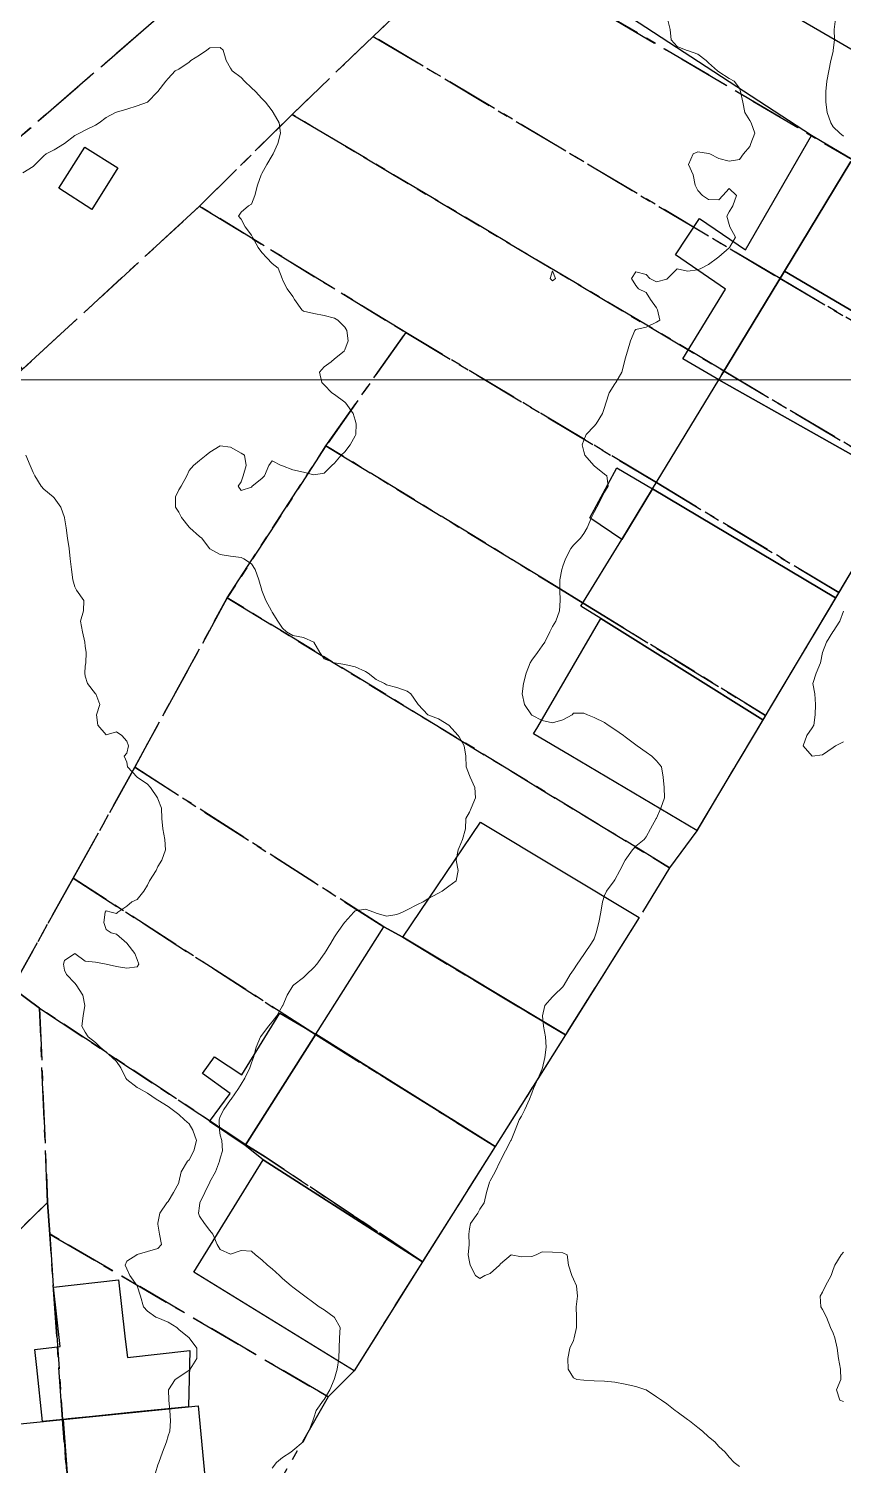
# Model space of a CAD drawing. Header units: centimetres. Extents: x 0 to 642158, y -847 to 649707.
# Drawn here: x 616382 to 616421.2, y 621335.1 to 621404.3 of the extents above; entities that cross this region are included whole.
import ezdxf

# ---------------------------------------------------------------- set-up
doc = ezdxf.new("R2010")
doc.units = ezdxf.units.CM
doc.header["$MEASUREMENT"] = 0
doc.linetypes.add('CENTERX2', pattern=[4, 2.5, -0.5, 0.5, -0.5])
doc.layers.add('MEV_grille', color=254, linetype='Continuous', lineweight=9)
doc.layers.add('WAL_topographie 0.5', color=253, linetype='Continuous', lineweight=20)
doc.layers.add('SPW_batiments', color=7, linetype='Continuous')
doc.layers.add('SPW_parcellaire cadastral', color=7, linetype='CENTERX2', lineweight=25, true_color=0xff0542)

# ---------------------------------------------------------------- blocks, each defined once
blk = doc.blocks.new('*U114')
at = {"layer": 'MEV_grille', "transparency": 33554687}
blk.add_lwpolyline([(-1338.461, 0), (1338.461, 0)], dxfattribs=at)
blk = doc.blocks.new('*U115')
at = {"layer": 'MEV_grille', "color": 0, "linetype": 'ByBlock', "lineweight": -2, "transparency": 16777216}
blk.add_blockref('*U114', (0, -1000), dxfattribs=at)

msp = doc.modelspace()

# ---------------------------------------------------------------- linework, layer by layer
at = {"layer": 'SPW_batiments'}
for points in [[(616421.616, 621397.887), (616418.415, 621392.605), (616415.4, 621387.63), (616415.249, 621387.381), (616413.525, 621388.394), (616415.567, 621391.736), (616413.167, 621393.386), (616414.317, 621395.136), (616416.534, 621393.637), (616419.716, 621399.137), (616410.315, 621405.269), (616412.482, 621408.619), (616424.433, 621401.67)], [(616386.317, 621397.583), (616385.067, 621395.583), (616383.484, 621396.599), (616384.733, 621398.583), (616386.317, 621397.583)], [(616430.184, 621392.953), (616430.384, 621392.838), (616427.176, 621387.458), (616418.415, 621392.605), (616421.616, 621397.887), (616430.184, 621392.953)], [(616427.176, 621387.458), (616424.145, 621382.374), (616415.249, 621387.381), (616415.4, 621387.63), (616418.415, 621392.605), (616427.176, 621387.458)], [(616424.145, 621382.374), (616420.873, 621376.884), (616412.066, 621382.129), (616415.249, 621387.381), (616424.145, 621382.374)], [(616412.066, 621382.129), (616410.586, 621379.686), (616409.035, 621380.736), (616410.335, 621383.136), (616412.066, 621382.129)], [(616420.873, 621376.884), (616417.368, 621371.004), (616409.569, 621375.886), (616408.603, 621376.478), (616410.586, 621379.686), (616412.066, 621382.129), (616420.873, 621376.884)], [(616417.368, 621371.004), (616414.187, 621365.67), (616408.136, 621369.267), (616406.337, 621370.336), (616406.533, 621370.672), (616409.569, 621375.886), (616417.368, 621371.004)], [(616411.421, 621361.486), (616407.866, 621355.839), (616400.038, 621360.535), (616403.787, 621366.085), (616411.421, 621361.486)], [(616400.038, 621360.535), (616407.866, 621355.839), (616404.488, 621350.47), (616395.844, 621355.865), (616399.121, 621361.035), (616400.038, 621360.535)], [(616395.844, 621355.865), (616392.448, 621350.508), (616390.739, 621351.667), (616391.722, 621353.017), (616390.389, 621353.984), (616390.972, 621354.784), (616392.289, 621353.917), (616394.121, 621356.884), (616395.844, 621355.865)], [(616404.488, 621350.47), (616400.993, 621344.916), (616393.322, 621349.817), (616392.448, 621350.508), (616395.844, 621355.865), (616404.488, 621350.47)], [(616400.993, 621344.916), (616397.69, 621339.668), (616389.973, 621344.417), (616393.322, 621349.817), (616400.993, 621344.916)], [(616387.076, 621337.669), (616385.095, 621337.469), (616383.932, 621337.352), (616383.691, 621337.327), (616382.69, 621337.226), (616382.416, 621339.817), (616382.322, 621340.696), (616383.538, 621340.834), (616383.215, 621343.692), (616386.356, 621344.047), (616386.663, 621341.329), (616386.679, 621341.188), (616386.778, 621340.308), (616389.78, 621340.646), (616389.724, 621337.937), (616387.076, 621337.669)], [(616391.042, 621328.934), (616384.359, 621328.267), (616383.691, 621337.327), (616389.724, 621337.937), (616390.191, 621337.984), (616391.042, 621328.934)], [(616384.359, 621328.267), (616377.325, 621327.566), (616376.641, 621336.615), (616376.841, 621336.635), (616383.691, 621337.327), (616384.359, 621328.267)]]:
    msp.add_lwpolyline(points, dxfattribs=at)
at = {"layer": 'SPW_parcellaire cadastral'}
for points in [[(616373.765, 621445.823), (616381.528, 621452.057), (616406.079, 621420.315), (616397.21, 621412.589), (616376.476, 621394.616), (616372.073, 621399.973), (616362.634, 621411.512), (616358.93, 621416.07), (616353.281, 621423.028), (616350.808, 621426.071), (616350.305, 621426.679), (616354.58, 621430.628), (616373.765, 621445.823)], [(616397.21, 621412.589), (616406.079, 621420.315), (616406.831, 621420.991), (616423.537, 621412.174), (616429.684, 621408.938), (616438.083, 621404.521), (616433.967, 621396.221), (616432.43, 621397.064), (616430.417, 621392.905), (616421.67, 621397.976), (616410.007, 621404.86), (616403.583, 621408.68), (616397.21, 621412.589)], [(616397.21, 621412.589), (616403.583, 621408.68), (616398.619, 621403.913), (616394.707, 621400.154), (616390.251, 621395.735), (616381.737, 621387.892), (616376.476, 621394.616), (616397.21, 621412.589)], [(616398.619, 621403.913), (616403.583, 621408.68), (616410.007, 621404.86), (616421.67, 621397.976), (616430.417, 621392.905), (616426.968, 621387.108), (616418.2, 621392.249), (616398.619, 621403.913)], [(616398.619, 621403.913), (616418.2, 621392.249), (616426.968, 621387.108), (616424.273, 621382.586), (616415.502, 621387.796), (616394.707, 621400.154), (616398.619, 621403.913)], [(616424.273, 621382.586), (616421.023, 621377.135), (616412.247, 621382.426), (616400.18, 621389.654), (616390.251, 621395.735), (616394.707, 621400.154), (616415.502, 621387.796), (616424.273, 621382.586)], [(616375.719, 621370.554), (616369.863, 621376.769), (616381.737, 621387.892), (616390.251, 621395.735), (616400.18, 621389.654), (616396.34, 621384.2), (616391.586, 621376.883), (616387.132, 621368.722), (616384.171, 621363.382), (616381.236, 621358.104), (616376.949, 621362.498), (616380.285, 621365.75), (616375.719, 621370.554)], [(616400.18, 621389.654), (616412.247, 621382.426), (616421.023, 621377.135), (616417.495, 621371.216), (616409.711, 621376.019), (616408.728, 621376.62), (616407.425, 621377.425), (616396.34, 621384.2), (616400.18, 621389.654)], [(616412.871, 621363.886), (616391.586, 621376.883), (616396.34, 621384.2), (616407.425, 621377.425), (616408.728, 621376.62), (616409.711, 621376.019), (616417.495, 621371.216), (616414.188, 621365.669), (616412.871, 621363.886)], [(616412.871, 621363.886), (616411.421, 621361.486), (616407.867, 621355.838), (616400.038, 621360.534), (616399.121, 621361.034), (616387.132, 621368.722), (616391.586, 621376.883), (616412.871, 621363.886)], [(616404.488, 621350.469), (616395.836, 621355.852), (616384.171, 621363.382), (616387.132, 621368.722), (616399.121, 621361.034), (616400.038, 621360.534), (616407.867, 621355.838), (616404.488, 621350.469)], [(616404.488, 621350.469), (616400.994, 621344.916), (616393.405, 621349.969), (616392.475, 621350.549), (616382.55, 621357.124), (616381.236, 621358.104), (616384.171, 621363.382), (616395.836, 621355.852), (616404.488, 621350.469)], [(616381.236, 621358.104), (616382.55, 621357.124), (616382.937, 621347.769), (616370.38, 621335.521), (616368.924, 621337.114), (616364.771, 621341.577), (616371.14, 621348.064), (616371.823, 621348.781), (616381.236, 621358.104)], [(616383.04, 621346.249), (616382.937, 621347.769), (616382.55, 621357.124), (616392.475, 621350.549), (616393.405, 621349.969), (616400.994, 621344.916), (616397.691, 621339.667), (616396.44, 621338.417), (616383.04, 621346.249)], [(616383.04, 621346.249), (616383.66, 621337.326), (616384.359, 621328.267), (616377.325, 621327.565), (616370.38, 621335.521), (616382.937, 621347.769), (616383.04, 621346.249)], [(616383.04, 621346.249), (616396.44, 621338.417), (616391.042, 621328.934), (616384.359, 621328.267), (616383.66, 621337.326), (616383.04, 621346.249)]]:
    msp.add_lwpolyline(points, dxfattribs=at)
at = {"layer": 'WAL_topographie 0.5'}
for points in [[(616421.25, 621405.45), (616421.113, 621405.25), (616420.867, 621404.75), (616420.812, 621404.25), (616420.82, 621403.75), (616420.765, 621403.25), (616420.75, 621403.183), (616420.649, 621402.75), (616420.541, 621402.25), (616420.451, 621401.75), (616420.399, 621401.25), (616420.404, 621400.75), (616420.476, 621400.25), (616420.643, 621399.75), (616420.75, 621399.555), (616421.071, 621399.25), (616421.25, 621399.113)], [(616412.781, 621404.75), (616412.91, 621404.25), (616412.964, 621403.75), (616413.25, 621403.417), (616413.679, 621403.25), (616413.75, 621403.224), (616414.25, 621403.05), (616414.645, 621402.75), (616414.75, 621402.639), (616415.187, 621402.25), (616415.25, 621402.206), (616415.75, 621401.88), (616415.984, 621401.75), (616416.25, 621401.417), (616416.301, 621401.25), (616416.406, 621400.75), (616416.51, 621400.25), (616416.75, 621399.859), (616416.811, 621399.75), (616416.982, 621399.25), (616416.792, 621398.75), (616416.75, 621398.604), (616416.435, 621398.25), (616416.25, 621397.987), (616415.75, 621397.904), (616415.25, 621398.031), (616414.812, 621398.25), (616414.75, 621398.271), (616414.25, 621398.354), (616414.023, 621398.25), (616413.792, 621397.75), (616414.01, 621397.25), (616414.115, 621396.75), (616414.25, 621396.491), (616414.467, 621396.25), (616414.75, 621396.061), (616415.25, 621396.046), (616415.446, 621396.25), (616415.75, 621396.583), (616416.1, 621396.25), (616415.927, 621395.75), (616415.75, 621395.461), (616415.642, 621395.25), (616415.75, 621394.85), (616415.776, 621394.75), (616416.062, 621394.25), (616415.766, 621393.75), (616415.75, 621393.737), (616415.25, 621393.3), (616415.192, 621393.25), (616414.75, 621392.931), (616414.425, 621392.75), (616414.25, 621392.667), (616413.75, 621392.611), (616413.25, 621392.722), (616412.778, 621392.25), (616412.75, 621392.228), (616412.25, 621392.098), (616411.932, 621392.25), (616411.75, 621392.45), (616411.25, 621392.583), (616411.05, 621392.25), (616411.25, 621391.917), (616411.387, 621391.75), (616411.75, 621391.583), (616411.966, 621391.25), (616412.25, 621390.846), (616412.307, 621390.75), (616412.417, 621390.25), (616412.25, 621390.152), (616411.75, 621389.919), (616411.25, 621389.801), (616411.204, 621389.75), (616410.997, 621389.25), (616410.856, 621388.75), (616410.75, 621388.385), (616410.718, 621388.25), (616410.587, 621387.75), (616410.298, 621387.25), (616410.25, 621387.184), (616409.974, 621386.75), (616409.813, 621386.25), (616409.75, 621386.048), (616409.655, 621385.75), (616409.348, 621385.25), (616409.25, 621385.145), (616408.86, 621384.75), (616408.75, 621384.472), (616408.679, 621384.25), (616408.75, 621383.932), (616408.798, 621383.75), (616409.242, 621383.25), (616409.25, 621383.242), (616409.75, 621382.835), (616409.858, 621382.75), (616409.918, 621382.25), (616409.75, 621381.962), (616409.644, 621381.75), (616409.375, 621381.25), (616409.25, 621381.012), (616409.125, 621380.75), (616408.919, 621380.25), (616408.75, 621379.985), (616408.594, 621379.75), (616408.25, 621379.417), (616408.129, 621379.25), (616407.877, 621378.75), (616407.75, 621378.407), (616407.698, 621378.25), (616407.604, 621377.75), (616407.6, 621377.25), (616407.621, 621376.75), (616407.578, 621376.25), (616407.398, 621375.75), (616407.25, 621375.503), (616407.124, 621375.25), (616406.878, 621374.75), (616406.75, 621374.561), (616406.528, 621374.25), (616406.25, 621373.88), (616406.172, 621373.75), (616405.975, 621373.25), (616405.852, 621372.75), (616405.793, 621372.25), (616405.895, 621371.75), (616406.228, 621371.25), (616406.25, 621371.229), (616406.75, 621370.972), (616407.25, 621370.862), (616407.75, 621371.004), (616408.186, 621371.25), (616408.25, 621371.326), (616408.75, 621371.328), (616408.929, 621371.25), (616409.25, 621371.125), (616409.75, 621370.872), (616409.932, 621370.75), (616410.25, 621370.548), (616410.669, 621370.25), (616410.75, 621370.192), (616411.25, 621369.808), (616411.329, 621369.75), (616411.75, 621369.448), (616412.034, 621369.25), (616412.25, 621369.039), (616412.494, 621368.75), (616412.575, 621368.25), (616412.625, 621367.75), (616412.632, 621367.25), (616412.461, 621366.75), (616412.25, 621366.265), (616412.24, 621366.25), (616411.97, 621365.75), (616411.75, 621365.375), (616411.652, 621365.25), (616411.25, 621364.919), (616411.095, 621364.75), (616410.75, 621364.25), (616410.75, 621364.25), (616410.489, 621363.75), (616410.25, 621363.301), (616410.217, 621363.25), (616409.845, 621362.75), (616409.75, 621362.55), (616409.654, 621362.25), (616409.574, 621361.75), (616409.482, 621361.25), (616409.353, 621360.75), (616409.25, 621360.456), (616409.123, 621360.25), (616408.778, 621359.75), (616408.75, 621359.712), (616408.425, 621359.25), (616408.25, 621358.964), (616408.097, 621358.75), (616407.805, 621358.25), (616407.75, 621358.153), (616407.319, 621357.75), (616407.25, 621357.673), (616406.871, 621357.25), (616406.765, 621356.75), (616406.816, 621356.25), (616406.906, 621355.75), (616406.94, 621355.25), (616406.877, 621354.75), (616406.766, 621354.25), (616406.75, 621354.209), (616406.561, 621353.75), (616406.338, 621353.25), (616406.25, 621353.03), (616406.133, 621352.75), (616405.91, 621352.25), (616405.75, 621351.924), (616405.645, 621351.75), (616405.448, 621351.25), (616405.25, 621350.764), (616405.244, 621350.75), (616404.989, 621350.25), (616404.75, 621349.792), (616404.729, 621349.75), (616404.491, 621349.25), (616404.25, 621348.807), (616404.22, 621348.75), (616404.074, 621348.25), (616403.957, 621347.75), (616403.75, 621347.453), (616403.648, 621347.25), (616403.303, 621346.75), (616403.25, 621346.5), (616403.222, 621346.25), (616403.23, 621345.75), (616403.185, 621345.25), (616403.25, 621344.917), (616403.282, 621344.75), (616403.539, 621344.25), (616403.75, 621344.107), (616403.985, 621344.25), (616404.25, 621344.35), (616404.7, 621344.75), (616404.75, 621344.815), (616405.25, 621345.25), (616405.25, 621345.25), (616405.25, 621345.25), (616405.75, 621345.15), (616406.25, 621345.161), (616406.459, 621345.25), (616406.75, 621345.385), (616407.25, 621345.369), (616407.75, 621345.341), (616407.95, 621345.25), (616408.021, 621344.75), (616408.184, 621344.25), (616408.25, 621344.083), (616408.397, 621343.75), (616408.453, 621343.25), (616408.388, 621342.75), (616408.395, 621342.25), (616408.396, 621341.75), (616408.294, 621341.25), (616408.25, 621341.117), (616408.083, 621340.75), (616407.979, 621340.25), (616408, 621339.75), (616408.25, 621339.333), (616408.417, 621339.25), (616408.75, 621339.206), (616409.25, 621339.176), (616409.75, 621339.157), (616410.25, 621339.116), (616410.75, 621339.016), (616411.25, 621338.903), (616411.737, 621338.75), (616411.75, 621338.745), (616412.25, 621338.415), (616412.497, 621338.25), (616412.75, 621338.067), (616413.155, 621337.75), (616413.25, 621337.681), (616413.75, 621337.319), (616413.836, 621337.25), (616414.25, 621336.937), (616414.463, 621336.75), (616414.75, 621336.479), (616415.06, 621336.25), (616415.25, 621336.019), (616415.552, 621335.75), (616415.75, 621335.505), (616415.995, 621335.25), (616416.25, 621335.052)], [(616381.75, 621397.349), (616382.25, 621397.645), (616382.342, 621397.75), (616382.75, 621398.153), (616382.877, 621398.25), (616383.25, 621398.451), (616383.75, 621398.75), (616383.75, 621398.75), (616384.25, 621399.142), (616384.471, 621399.25), (616384.75, 621399.396), (616385.25, 621399.636), (616385.426, 621399.75), (616385.75, 621400), (616386.212, 621400.25), (616386.25, 621400.265), (616386.75, 621400.411), (616387.25, 621400.563), (616387.75, 621400.75), (616387.75, 621400.75), (616388.25, 621401.25), (616388.25, 621401.25), (616388.634, 621401.75), (616388.75, 621401.889), (616389.083, 621402.25), (616389.25, 621402.34), (616389.75, 621402.676), (616389.838, 621402.75), (616390.25, 621403.009), (616390.611, 621403.25), (616390.75, 621403.362), (616391.25, 621403.375), (616391.384, 621403.25), (616391.529, 621402.75), (616391.75, 621402.375), (616391.827, 621402.25), (616392.25, 621401.93), (616392.419, 621401.75), (616392.75, 621401.429), (616392.948, 621401.25), (616393.25, 621400.921), (616393.421, 621400.75), (616393.75, 621400.324), (616393.804, 621400.25), (616394.081, 621399.75), (616394.144, 621399.25), (616394.023, 621398.75), (616393.791, 621398.25), (616393.75, 621398.183), (616393.493, 621397.75), (616393.25, 621397.305), (616393.217, 621397.25), (616393.041, 621396.75), (616392.92, 621396.25), (616392.75, 621395.837), (616392.617, 621395.75), (616392.25, 621395.445), (616392.129, 621395.25), (616392.25, 621395.104), (616392.452, 621394.75), (616392.75, 621394.333), (616392.795, 621394.25), (616393.076, 621393.75), (616393.25, 621393.5), (616393.5, 621393.25), (616393.75, 621392.971), (616394.038, 621392.75), (616394.224, 621392.25), (616394.25, 621392.191), (616394.477, 621391.75), (616394.75, 621391.39), (616394.831, 621391.25), (616395.174, 621390.75), (616395.25, 621390.687), (616395.75, 621390.564), (616396.25, 621390.479), (616396.75, 621390.343), (616396.907, 621390.25), (616397.25, 621389.907), (616397.34, 621389.75), (616397.401, 621389.25), (616397.25, 621388.817), (616397.21, 621388.75), (616396.75, 621388.379), (616396.59, 621388.25), (616396.25, 621388), (616396.032, 621387.75), (616396.134, 621387.25), (616396.25, 621387.134), (616396.627, 621386.75), (616396.75, 621386.67), (616397.25, 621386.299), (616397.296, 621386.25), (616397.645, 621385.75), (616397.75, 621385.432), (616397.8, 621385.25), (616397.775, 621384.75), (616397.75, 621384.682), (616397.497, 621384.25), (616397.25, 621383.907), (616397.065, 621383.75), (616396.75, 621383.368), (616396.614, 621383.25), (616396.25, 621382.886), (616395.75, 621382.797), (616395.25, 621382.926), (616394.75, 621383.048), (616394.25, 621383.235), (616394.179, 621383.25), (616393.75, 621383.481), (616393.592, 621383.25), (616393.383, 621382.75), (616393.25, 621382.625), (616392.788, 621382.25), (616392.75, 621382.214), (616392.25, 621382.05), (616392.117, 621382.25), (616392.25, 621382.472), (616392.346, 621382.75), (616392.492, 621383.25), (616392.425, 621383.75), (616392.25, 621383.845), (616391.75, 621384.139), (616391.25, 621384.194), (616390.75, 621383.9), (616390.573, 621383.75), (616390.25, 621383.488), (616389.956, 621383.25), (616389.75, 621383.017), (616389.639, 621382.75), (616389.371, 621382.25), (616389.25, 621382.075), (616389.099, 621381.75), (616389.091, 621381.25), (616389.25, 621381.009), (616389.392, 621380.75), (616389.75, 621380.275), (616389.786, 621380.25), (616390.25, 621379.831), (616390.364, 621379.75), (616390.731, 621379.25), (616390.75, 621379.233), (616391.25, 621378.966), (616391.75, 621378.879), (616392.25, 621378.824), (616392.387, 621378.75), (616392.75, 621378.52), (616392.923, 621378.25), (616393.105, 621377.75), (616393.244, 621377.25), (616393.25, 621377.231), (616393.448, 621376.75), (616393.717, 621376.25), (616393.75, 621376.196), (616394.03, 621375.75), (616394.25, 621375.417), (616394.447, 621375.25), (616394.75, 621375.068), (616395.25, 621374.968), (616395.75, 621374.75), (616395.75, 621374.75), (616396.044, 621374.25), (616396.25, 621373.944), (616396.75, 621373.75), (616396.75, 621373.75), (616397.25, 621373.675), (616397.75, 621373.556), (616398.25, 621373.333), (616398.37, 621373.25), (616398.75, 621372.953), (616399.15, 621372.75), (616399.25, 621372.694), (616399.75, 621372.569), (616400.25, 621372.379), (616400.429, 621372.25), (616400.75, 621371.793), (616400.773, 621371.75), (616401.25, 621371.25), (616401.25, 621371.25), (616401.75, 621371.061), (616402.25, 621370.755), (616402.255, 621370.75), (616402.699, 621370.25), (616402.75, 621370.183), (616402.996, 621369.75), (616403.071, 621369.25), (616403.085, 621368.75), (616403.25, 621368.318), (616403.282, 621368.25), (616403.507, 621367.75), (616403.532, 621367.25), (616403.337, 621366.75), (616403.25, 621366.564), (616403.079, 621366.25), (616403.053, 621365.75), (616402.919, 621365.25), (616402.75, 621364.862), (616402.699, 621364.75), (616402.604, 621364.25), (616402.705, 621363.75), (616402.6, 621363.25), (616402.25, 621362.997), (616401.93, 621362.75), (616401.75, 621362.657), (616401.25, 621362.386), (616401.018, 621362.25), (616400.75, 621362.111), (616400.25, 621361.85), (616400.017, 621361.75), (616399.75, 621361.63), (616399.25, 621361.549), (616398.75, 621361.698), (616398.65, 621361.75), (616398.25, 621361.897), (616397.75, 621361.814), (616397.689, 621361.75), (616397.25, 621361.268), (616397.236, 621361.25), (616396.885, 621360.75), (616396.75, 621360.558), (616396.57, 621360.25), (616396.263, 621359.75), (616396.25, 621359.733), (616395.895, 621359.25), (616395.75, 621359.081), (616395.405, 621358.75), (616395.25, 621358.598), (616394.789, 621358.25), (616394.75, 621358.191), (616394.473, 621357.75), (616394.258, 621357.25), (616394.25, 621357.237), (616393.973, 621356.75), (616393.75, 621356.465), (616393.573, 621356.25), (616393.25, 621355.825), (616393.194, 621355.75), (616392.98, 621355.25), (616392.855, 621354.75), (616392.75, 621354.497), (616392.674, 621354.25), (616392.437, 621353.75), (616392.25, 621353.468), (616392.123, 621353.25), (616391.778, 621352.75), (616391.75, 621352.711), (616391.419, 621352.25), (616391.25, 621351.901), (616391.195, 621351.75), (616391.207, 621351.25), (616391.25, 621351.01), (616391.325, 621350.75), (616391.354, 621350.25), (616391.25, 621349.902), (616391.217, 621349.75), (616391.028, 621349.25), (616390.75, 621348.761), (616390.744, 621348.75), (616390.501, 621348.25), (616390.271, 621347.75), (616390.25, 621347.605), (616390.195, 621347.25), (616390.25, 621347.115), (616390.492, 621346.75), (616390.75, 621346.417), (616390.887, 621346.25), (616391.108, 621345.75), (616391.25, 621345.5), (616391.75, 621345.286), (616392.25, 621345.463), (616392.75, 621345.425), (616392.948, 621345.25), (616393.25, 621345), (616393.531, 621344.75), (616393.75, 621344.566), (616394.102, 621344.25), (616394.25, 621344.114), (616394.671, 621343.75), (616394.75, 621343.683), (616395.25, 621343.298), (616395.318, 621343.25), (616395.75, 621342.933), (616396.018, 621342.75), (616396.25, 621342.594), (616396.738, 621342.25), (616396.75, 621342.237), (616397.026, 621341.75), (616396.998, 621341.25), (616396.978, 621340.75), (616396.956, 621340.25), (616396.874, 621339.75), (616396.75, 621339.3), (616396.735, 621339.25), (616396.52, 621338.75), (616396.25, 621338.285), (616396.215, 621338.25), (616395.863, 621337.75), (616395.75, 621337.397), (616395.701, 621337.25), (616395.508, 621336.75), (616395.25, 621336.258), (616395.244, 621336.25), (616394.75, 621335.824), (616394.644, 621335.75), (616394.25, 621335.49), (616393.95, 621335.25), (616393.75, 621334.979)], [(616407.25, 621392.139), (616407.39, 621392.25), (616407.25, 621392.625), (616407.135, 621392.25), (616407.25, 621392.139)], [(616381.897, 621383.75), (616382.092, 621383.25), (616382.25, 621382.912), (616382.323, 621382.75), (616382.625, 621382.25), (616382.75, 621382.118), (616383.201, 621381.75), (616383.25, 621381.694), (616383.573, 621381.25), (616383.746, 621380.75), (616383.75, 621380.73), (616383.838, 621380.25), (616383.904, 621379.75), (616383.97, 621379.25), (616384.03, 621378.75), (616384.086, 621378.25), (616384.158, 621377.75), (616384.25, 621377.417), (616384.329, 621377.25), (616384.677, 621376.75), (616384.667, 621376.25), (616384.515, 621375.75), (616384.621, 621375.25), (616384.73, 621374.75), (616384.75, 621374.55), (616384.791, 621374.25), (616384.776, 621373.75), (616384.75, 621373.583), (616384.726, 621373.25), (616384.75, 621373.107), (616384.854, 621372.75), (616385.25, 621372.263), (616385.263, 621372.25), (616385.448, 621371.75), (616385.298, 621371.25), (616385.358, 621370.75), (616385.75, 621370.282), (616386.25, 621370.425), (616386.519, 621370.25), (616386.75, 621369.977), (616386.827, 621369.75), (616386.75, 621369.393), (616386.625, 621369.25), (616386.75, 621368.964), (616386.788, 621368.75), (616387.25, 621368.25), (616387.25, 621368.25), (616387.75, 621367.91), (616387.889, 621367.75), (616388.226, 621367.25), (616388.25, 621367.2), (616388.417, 621366.75), (616388.444, 621366.25), (616388.479, 621365.75), (616388.574, 621365.25), (616388.615, 621364.75), (616388.442, 621364.25), (616388.25, 621363.938), (616388.171, 621363.75), (616387.845, 621363.25), (616387.75, 621363.04), (616387.572, 621362.75), (616387.25, 621362.35), (616387, 621362.25), (616386.75, 621362.041), (616386.313, 621361.75), (616386.25, 621361.679), (616386, 621361.75), (616385.75, 621361.812), (616385.717, 621361.75), (616385.639, 621361.25), (616385.75, 621360.917), (616386, 621360.75), (616386.25, 621360.679), (616386.75, 621360.25), (616386.75, 621360.25), (616387.132, 621359.75), (616387.25, 621359.464), (616387.333, 621359.25), (616387.25, 621359.113), (616386.75, 621359.045), (616386.25, 621359.125), (616385.75, 621359.25), (616385.75, 621359.25), (616385.25, 621359.337), (616384.75, 621359.393), (616384.25, 621359.75), (616383.75, 621359.425), (616383.706, 621359.25), (616383.75, 621358.958), (616383.846, 621358.75), (616384.25, 621358.33), (616384.309, 621358.25), (616384.636, 621357.75), (616384.731, 621357.25), (616384.658, 621356.75), (616384.58, 621356.25), (616384.75, 621355.962), (616384.895, 621355.75), (616385.25, 621355.469), (616385.464, 621355.25), (616385.75, 621355), (616386.042, 621354.75), (616386.25, 621354.561), (616386.464, 621354.25), (616386.703, 621353.75), (616386.75, 621353.688), (616387.25, 621353.302), (616387.343, 621353.25), (616387.75, 621353.034), (616388.161, 621352.75), (616388.25, 621352.701), (616388.75, 621352.392), (616388.933, 621352.25), (616389.25, 621351.997), (616389.521, 621351.75), (616389.75, 621351.556), (616389.927, 621351.25), (616390.099, 621350.75), (616389.971, 621350.25), (616389.75, 621349.821), (616389.677, 621349.75), (616389.368, 621349.25), (616389.26, 621348.75), (616389.25, 621348.719), (616389.005, 621348.25), (616388.75, 621347.823), (616388.68, 621347.75), (616388.342, 621347.25), (616388.25, 621346.774), (616388.24, 621346.75), (616388.25, 621346.722), (616388.332, 621346.25), (616388.426, 621345.75), (616388.25, 621345.548), (616387.75, 621345.4), (616387.25, 621345.261), (616387.226, 621345.25), (616386.75, 621344.938), (616386.668, 621344.75), (616386.75, 621344.579), (616386.899, 621344.25), (616387.25, 621343.75), (616387.25, 621343.75), (616387.413, 621343.25), (616387.562, 621342.75), (616387.75, 621342.533), (616388.155, 621342.25), (616388.25, 621342.207), (616388.75, 621342.005), (616389.158, 621341.75), (616389.25, 621341.654), (616389.75, 621341.25), (616389.75, 621341.25), (616390.12, 621340.75), (616390.116, 621340.25), (616389.808, 621339.75), (616389.75, 621339.701), (616389.25, 621339.36), (616389.072, 621339.25), (616388.757, 621338.75), (616388.773, 621338.25), (616388.819, 621337.75), (616388.854, 621337.25), (616388.815, 621336.75), (616388.75, 621336.532), (616388.67, 621336.25), (616388.472, 621335.75), (616388.287, 621335.25), (616388.25, 621335.13), (616388.136, 621334.75)], [(616421.25, 621376.233), (616421.075, 621375.75), (616420.75, 621375.259), (616420.745, 621375.25), (616420.444, 621374.75), (616420.25, 621374.25), (616420.25, 621374.25), (616420.149, 621373.75), (616419.939, 621373.25), (616419.783, 621372.75), (616419.881, 621372.25), (616419.911, 621371.75), (616419.899, 621371.25), (616419.826, 621370.75), (616419.75, 621370.617), (616419.488, 621370.25), (616419.32, 621369.75), (616419.75, 621369.25), (616420.25, 621369.32), (616420.75, 621369.681), (616420.864, 621369.75), (616421.25, 621369.952)], [(616421.25, 621345.372), (616421.15, 621345.25), (616420.842, 621344.75), (616420.75, 621344.545), (616420.658, 621344.25), (616420.383, 621343.75), (616420.25, 621343.45), (616420.125, 621343.25), (616420.164, 621342.75), (616420.25, 621342.614), (616420.436, 621342.25), (616420.628, 621341.75), (616420.75, 621341.469), (616420.833, 621341.25), (616420.952, 621340.75), (616421.017, 621340.25), (616421.105, 621339.75), (616421.12, 621339.25), (616420.912, 621338.75), (616421.073, 621338.25), (616421.25, 621338.191)]]:
    msp.add_lwpolyline(points, dxfattribs=at)

# ---------------------------------------------------------------- block references
at = {"layer": 'MEV_grille', "transparency": 33554687}
msp.add_blockref('*U115', (616669.481, 622387.381), dxfattribs=at)

doc.saveas('drawing.dxf')
